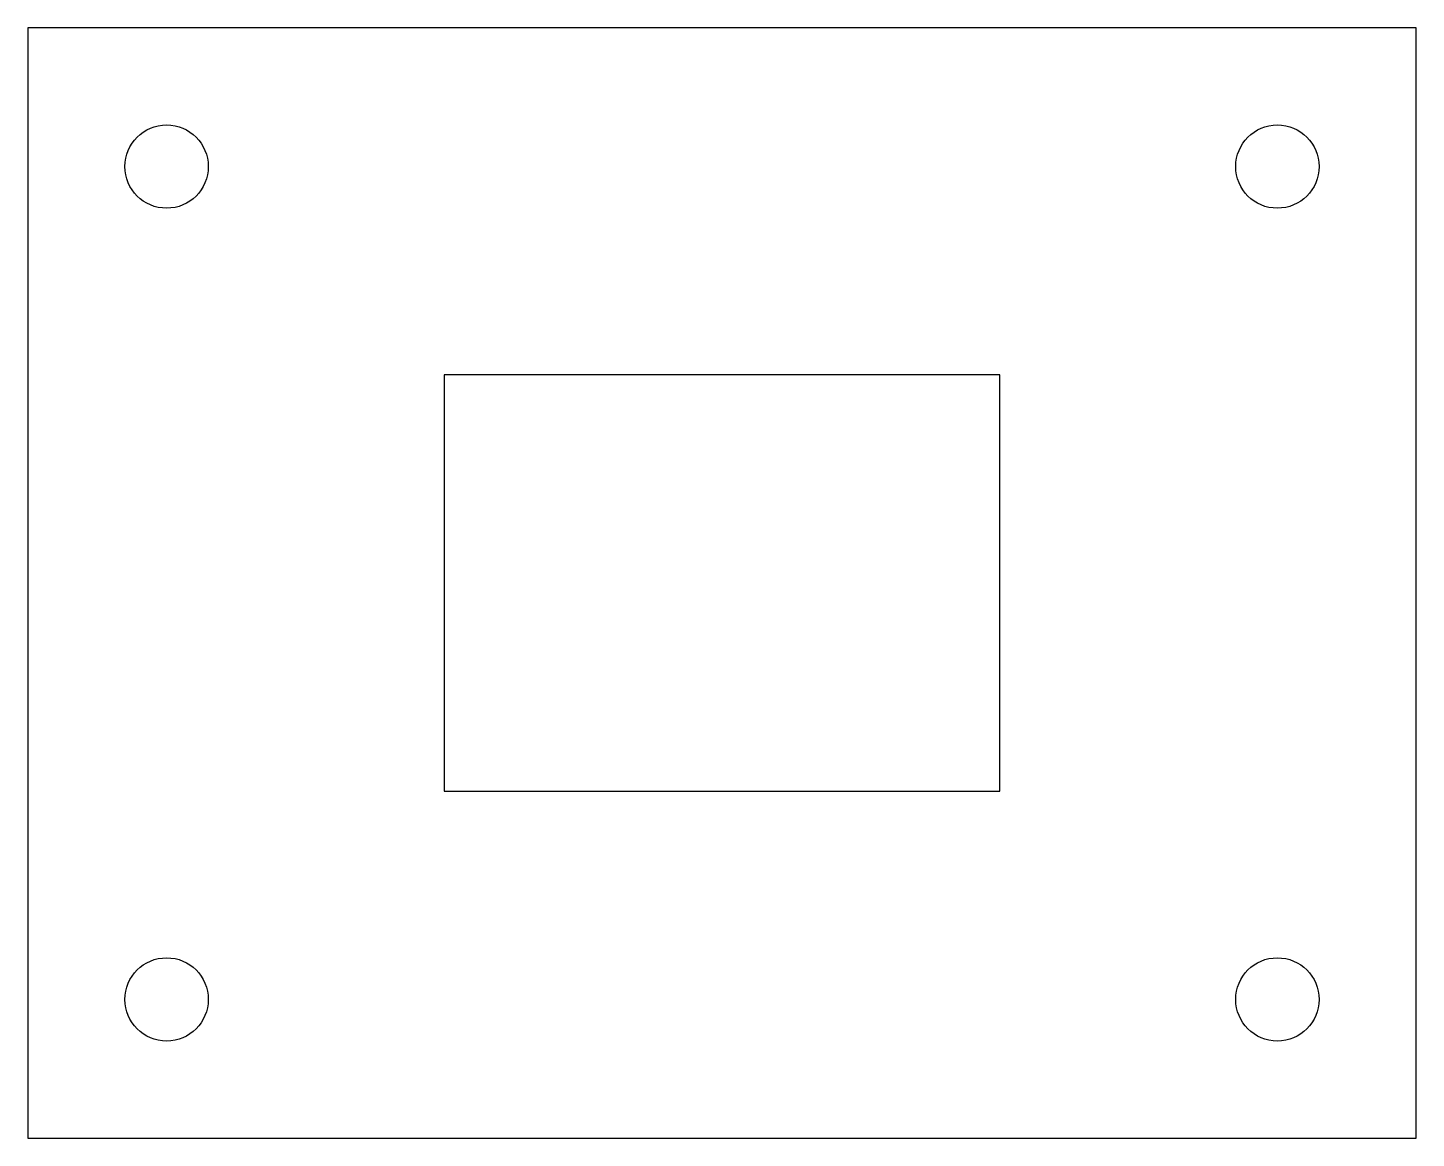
# Model space of a CAD drawing. Header units: millimetres. Extents: x 0 to 100, y 0 to 80.
import ezdxf

# ---------------------------------------------------------------- set-up
doc = ezdxf.new("R2010")
doc.units = ezdxf.units.MM

msp = doc.modelspace()

# ---------------------------------------------------------------- linework, layer by layer
for p, q in [((100, 80), (0, 80)), ((0, 80), (0, 0)), ((100, 0), (100, 80)), ((70, 55), (30, 55)), ((30, 55), (30, 25)), ((70, 25), (70, 55)), ((30, 25), (70, 25)), ((0, 0), (100, 0))]:
    msp.add_line(p, q)
for centre in [(10, 70), (90, 70), (10, 10), (90, 10)]:
    msp.add_circle(centre, 3)

doc.saveas('drawing.dxf')
